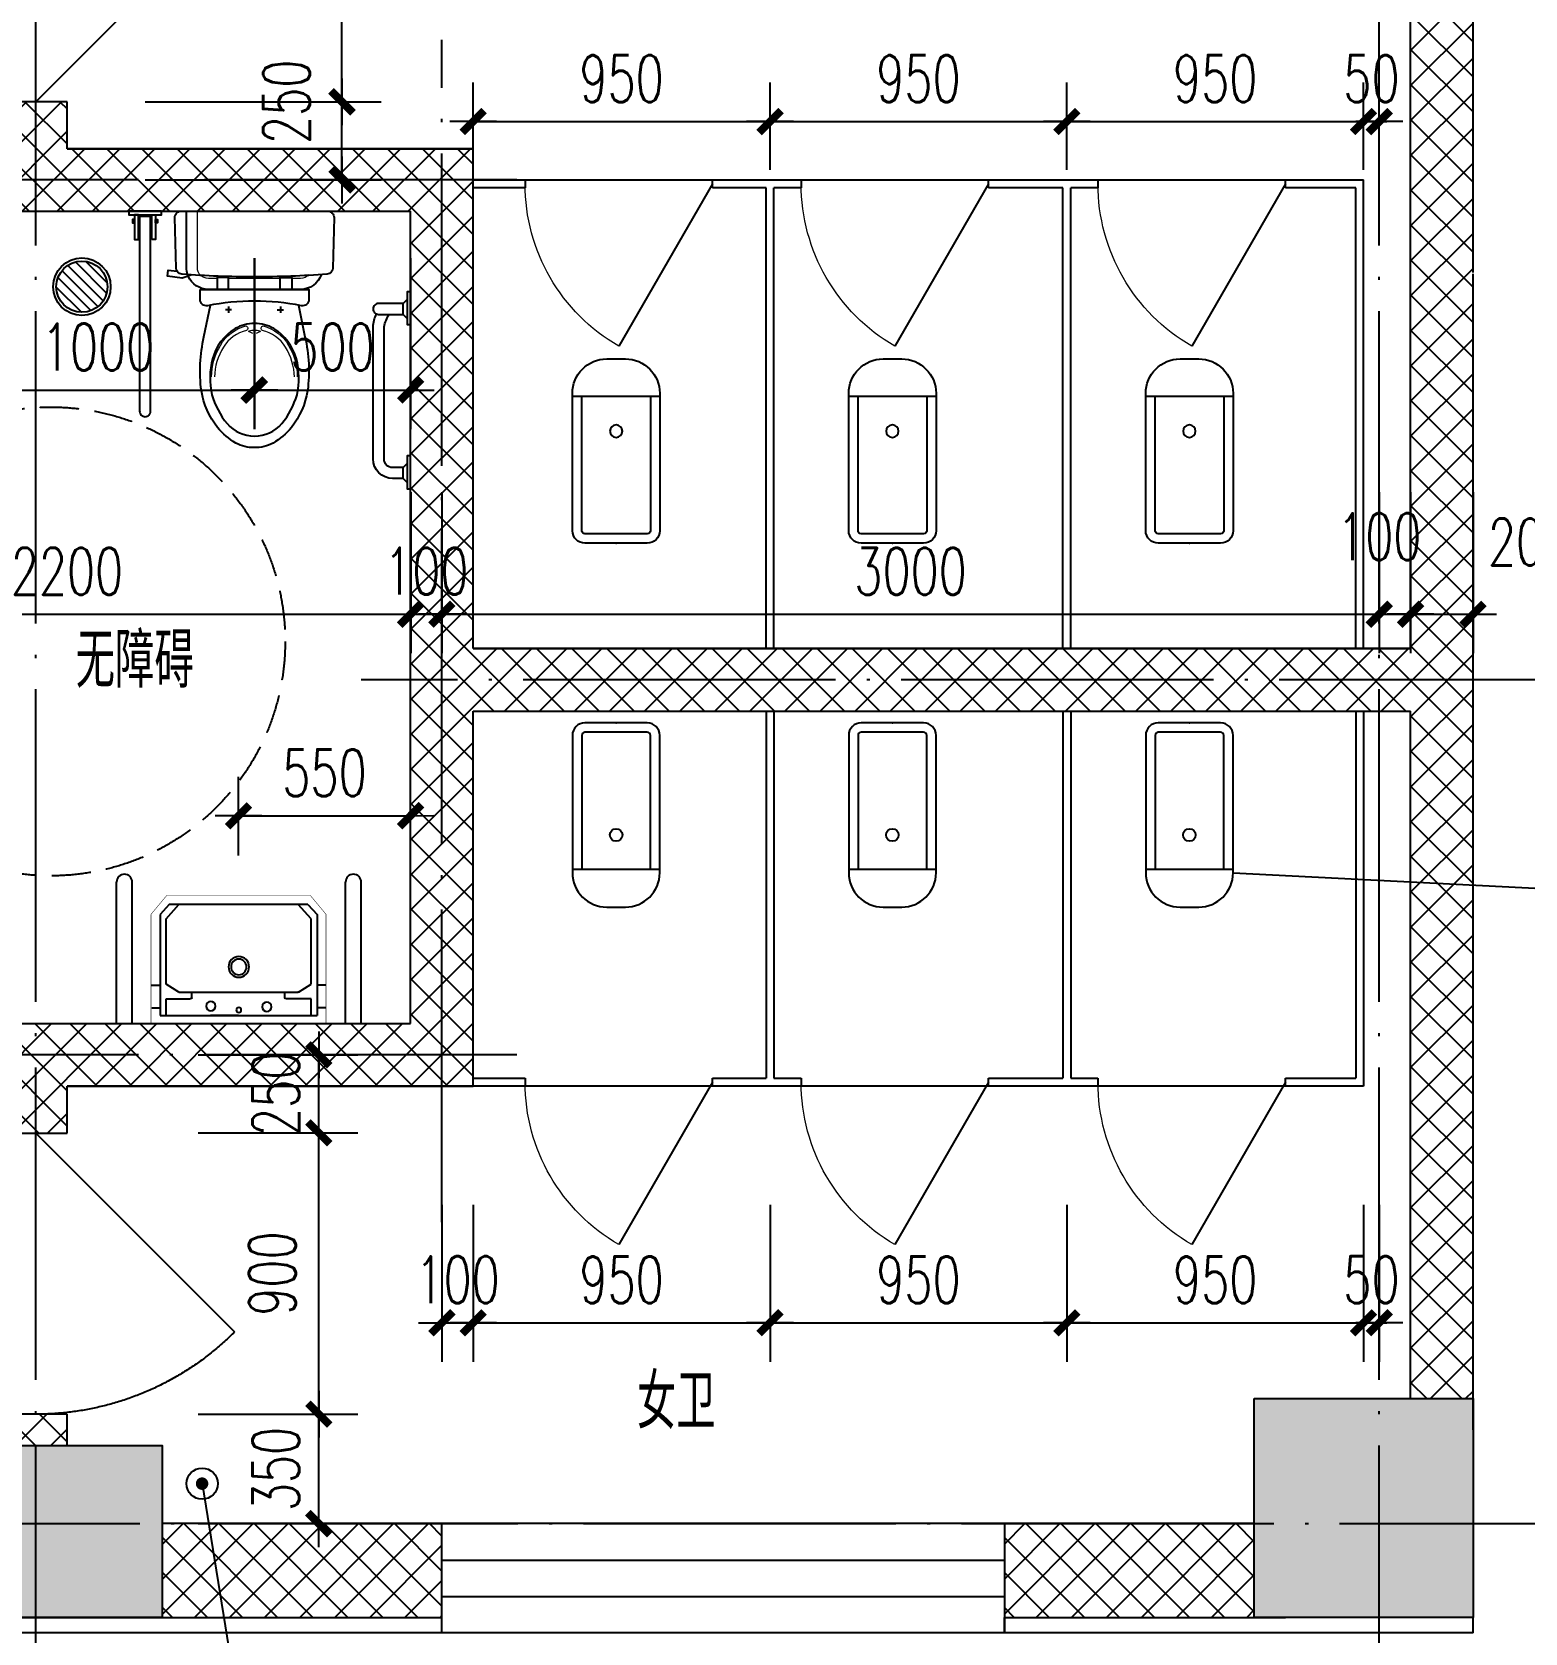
# Model space of a CAD drawing. Extents: x 63793 to 231107, y 20849 to 337643.
# Drawn here: x 196999 to 206556, y 97976 to 108223 of the extents above; entities that cross this region are included whole.
import ezdxf

# ---------------------------------------------------------------- set-up
doc = ezdxf.new("R2010")
doc.units = 0
doc.header["$LTSCALE"] = 1000
doc.header["$MEASUREMENT"] = 0
for name, pattern in [('CONTINOUS', [0]), ('DASH', [0.35, 0.25, -0.1]), ('DASHED', [19.05, 12.7, -6.35]), ('DOTE', [2.42, 2, -0.2, 0.02, -0.2])]:
    doc.linetypes.add(name, pattern=pattern)
for name, color, linetype in [('2', 2, 'Continuous'), ('AXIS', 3, 'Continuous'), ('DIM_LEAD', 3, 'Continuous'), ('DOTE', 1, 'DOTE'), ('LATRINE', 6, 'Continuous'), ('LVTRY', 6, 'Continuous'), ('STAIR', 2, 'Continuous'), ('SURFACE', 6, 'Continuous'), ('WALL', 2, 'Continuous'), ('WINDOW', 4, 'Continuous'), ('厨卫', 30, 'Continuous'), ('填充', 8, 'Continuous'), ('新块$0$2D_ROOF', 144, 'Continuous')]:
    doc.layers.add(name, color=color, linetype=linetype)
doc.styles.add('DIM_FONT', font='SIMPLEX', dxfattribs={"width": 0.7, "bigfont": 'GBCBIG'})
doc.styles.get("Standard").update_dxf_attribs({"font": 'gbenor.shx', "bigfont": 'gbcbig.shx'})
doc.dimstyles.new('AXIS', dxfattribs={"dimtxt": 300, "dimasz": 1, "dimexe": 250, "dimexo": 300, "dimgap": 150, "dimtad": 1, "dimdec": 0, "dimzin": 0, "dimdsep": 46, "dimtxsty": 'DIM_FONT', "dimblk": '_DIMX', "dimblk1": '_DIMX', "dimblk2": '_DIMX', "dimcen": 0.09, "dimse1": 1, "dimse2": 1, "dimclrt": 7, "dimadec": 0, "dimazin": 0, "dimtfac": 1, "dimtdec": 0, "dimtix": 1, "dimtmove": 2, "dimatfit": 3, "dimldrblk": '_DIMX', "dimfxl": 0, "dimtolj": 1, "dimtzin": 0, "dimarcsym": 0})

# ---------------------------------------------------------------- blocks, each defined once
blk = doc.blocks.new('M_E0')
for p, q in [((-277.4, -50.8), (-250.9, -50.8)), ((-250.9, -26), (251.3, -26)), ((-250.9, -349.5), (-250.9, -26)), ((-231.8, -26), (-231.8, -79)), ((0.2, -26), (-89.8, -26)), ((-89.8, -26), (90.2, -26)), ((232.2, -26), (232.2, -79)), ((251.3, -349.5), (251.3, -26)), ((279.3, -50.8), (252.7, -50.8)), ((-231.8, -79), (-154.3, -79)), ((-190.6, -100.3), (-231.8, -126.8)), ((-190.6, -100.3), (189.4, -100.3)), ((-149.3, -84), (-149.3, -100.3)), ((148.2, -84), (148.2, -100.3)), ((232.2, -79), (153.2, -79)), ((192.2, -101.1), (232.1, -126.8)), ((-278.9, -123.2), (-250.9, -123.2)), ((-231.8, -126.8), (-231.8, -335.3)), ((232.1, -126.8), (232.1, -335.3)), ((280.7, -123.2), (252.7, -123.2)), ((-221.5, -381.3), (-250.9, -349.5)), ((-231.8, -335.3), (-190.6, -381.3)), ((232.1, -335.3), (190.9, -381.3)), ((221.8, -381.3), (251.3, -349.5)), ((221.8, -381.3), (-221.5, -381.3))]:
    blk.add_line(p, q)
at = {"const_width": 1.5}
for points in [[(-280, 0), (-280, -350)], [(-280, 0), (280, 0)], [(280, 0), (280, -350)], [(-280, -350), (-230, -410)], [(280, -350), (230, -410)], [(-230, -410), (230, -410)]]:
    blk.add_lwpolyline(points, dxfattribs=at)
for centre, radius in [((-88.9, -56.1), 15), ((0.9, -43.7), 8), ((90.8, -54.3), 15), ((0.9, -181.6), 33.1), ((0.9, -181.6), 24.9)]:
    blk.add_circle(centre, radius)
for centre, start, end in [((-154.3, -84), 0, 90), ((153.2, -84), 90, 180), ((189.4, -105.3), 57.2444, 90)]:
    blk.add_arc(centre, 5, start, end)
at = {"width": 0.8, "flags": 9}
for tag in ['XSIZE', 'YSIZE']:
    blk.add_attdef(tag, (0, 0), '', height=0.5, dxfattribs=at)
blk = doc.blocks.new('A$C1C8A70F5')
at = {"layer": 'LVTRY'}
for p, q in [((0, 478), (0, 25)), ((50, 478), (50, 25)), ((732.8, 478), (732.8, 25)), ((782.8, 478), (782.8, 25))]:
    blk.add_line(p, q, dxfattribs=at)
for centre in [(25, 25), (757.8, 25)]:
    blk.add_arc(centre, 25, 180, 0, dxfattribs=at)
at = {"layer": 'LVTRY', "xscale": -1}
blk.add_blockref('M_E0', (392.5, 478), dxfattribs=at)
blk = doc.blocks.new('$lvtry$00000201')
at = {"layer": 'LATRINE'}
for p, q in [((-139.8, -40, 0), (-139.8, -479.7, 0)), ((-109.8, -40, 0), (-109.8, -469.7, 0)), ((99.8, 0, 0), (-99.8, 0, 0)), ((99.8, -30, 0), (-99.8, -30, 0)), ((109.8, -469.7, 0), (109.8, -40, 0)), ((139.8, -479.7, 0), (139.8, -40, 0)), ((139.8, -469.7, 0), (-139.8, -469.7, 0)), ((-29.8, -589.7, 0), (29.8, -589.7, 0))]:
    blk.add_line(p, q, dxfattribs=at)
blk.add_circle((0, -358.6, 0), 20, dxfattribs=at)
for centre, radius, start, end in [((-99.8, -40, 0), 40, 90, 180), ((-99.8, -40, 0), 10, 90, 180), ((99.8, -40, 0), 40, 0, 90), ((99.8, -40, 0), 10, 0, 90), ((-29.8, -479.7, 0), 110, 180, 270), ((29.8, -479.7, 0), 110, 270, 0)]:
    blk.add_arc(centre, radius, start, end, dxfattribs=at)
blk.add_point((0, 0), dxfattribs=at)
blk = doc.blocks.new('$TCHSYS$APDOOR2D')
blk.add_line((0.5, 0), (0, 0.866))
at = {"lineweight": 13}
blk.add_arc((0.5, 0), 1, 120, 180, dxfattribs=at)
blk = doc.blocks.new('_DIMX')
blk.add_line((-150, 0), (150, 0))
at = {"const_width": 50}
blk.add_lwpolyline([(-70, -70), (70, 70)], dxfattribs=at)
blk = doc.blocks.new('*D1435')
at = {"layer": 'AXIS', "color": 0, "lineweight": -2, "transparency": 16777216}
for p, q in [((198063, 99377), (199085, 99377)), ((198835, 99378), (198835, 99379)), ((198835, 98676), (198835, 99377)), ((198063, 98676), (199085, 98676)), ((198835, 98675), (198835, 98674))]:
    blk.add_line(p, q, dxfattribs=at)
at = {"layer": 'Defpoints', "color": 0, "transparency": 16777216}
for p in [(197763, 99377), (198835, 99377), (197763, 98676)]:
    blk.add_point(p, dxfattribs=at)
at = {"layer": 'AXIS', "color": 0, "lineweight": -2, "transparency": 16777216}
for p, rotation in [((198835, 99377), 270), ((198835, 98676), 90)]:
    blk.add_blockref('_DIMX', p, dxfattribs=dict(at, rotation=rotation))
at = {"layer": 'AXIS', "color": 7, "transparency": 16777216, "insert": (198560, 99026), "char_height": 300, "attachment_point": 5, "rotation": 90, "style": 'DIM_FONT'}
blk.add_mtext('\\A1;350', dxfattribs=at)
blk = doc.blocks.new('*D1437')
at = {"layer": 'AXIS', "color": 0, "lineweight": -2, "transparency": 16777216}
for p, q in [((198063, 101677), (199085, 101677)), ((198835, 101678), (198835, 101679)), ((198835, 101177), (198835, 101677)), ((198063, 101177), (199085, 101177)), ((198835, 101176), (198835, 101175))]:
    blk.add_line(p, q, dxfattribs=at)
at = {"layer": 'Defpoints', "color": 0, "transparency": 16777216}
for p in [(197763, 101677), (198835, 101677), (197763, 101177)]:
    blk.add_point(p, dxfattribs=at)
at = {"layer": 'AXIS', "color": 0, "lineweight": -2, "transparency": 16777216}
for p, rotation in [((198835, 101677), 270), ((198835, 101177), 90)]:
    blk.add_blockref('_DIMX', p, dxfattribs=dict(at, rotation=rotation))
at = {"layer": 'AXIS', "color": 7, "transparency": 16777216, "insert": (198560, 101427), "char_height": 300, "attachment_point": 5, "rotation": 90, "style": 'DIM_FONT'}
blk.add_mtext('\\A1;250', dxfattribs=at)
blk = doc.blocks.new('*D1442')
at = {"layer": 'AXIS', "color": 0, "lineweight": -2, "transparency": 16777216}
for p, q in [((205623, 105278), (205623, 104247)), ((205823, 105278), (205823, 104247)), ((205622, 104497), (205621, 104497)), ((205623, 104497), (205823, 104497)), ((205824, 104497), (205825, 104497))]:
    blk.add_line(p, q, dxfattribs=at)
at = {"layer": 'Defpoints', "color": 0, "transparency": 16777216}
for p in [(205623, 105578), (205823, 105578), (205823, 104497)]:
    blk.add_point(p, dxfattribs=at)
at = {"layer": 'AXIS', "color": 0, "lineweight": -2, "transparency": 16777216}
blk.add_blockref('_DIMX', (205623, 104497), dxfattribs=at)
at = {"layer": 'AXIS', "color": 0, "lineweight": -2, "transparency": 16777216, "rotation": 180}
blk.add_blockref('_DIMX', (205823, 104497), dxfattribs=at)
at = {"layer": 'AXIS', "color": 7, "transparency": 16777216, "insert": (205623, 104993), "char_height": 300, "attachment_point": 5, "style": 'DIM_FONT'}
blk.add_mtext('\\A1;100', dxfattribs=at)
blk = doc.blocks.new('*D1539')
at = {"layer": 'AXIS', "color": 0, "lineweight": -2, "transparency": 16777216}
for p, q in [((199423, 105278), (199423, 104247)), ((199623, 105278), (199623, 104247)), ((199422, 104497), (199421, 104497)), ((199423, 104497), (199623, 104497)), ((199624, 104497), (199625, 104497))]:
    blk.add_line(p, q, dxfattribs=at)
at = {"layer": 'Defpoints', "color": 0, "transparency": 16777216}
for p in [(199423, 105578), (199623, 105578), (199623, 104497)]:
    blk.add_point(p, dxfattribs=at)
at = {"layer": 'AXIS', "color": 0, "lineweight": -2, "transparency": 16777216}
blk.add_blockref('_DIMX', (199423, 104497), dxfattribs=at)
at = {"layer": 'AXIS', "color": 0, "lineweight": -2, "transparency": 16777216, "rotation": 180}
blk.add_blockref('_DIMX', (199623, 104497), dxfattribs=at)
at = {"layer": 'AXIS', "color": 7, "transparency": 16777216, "insert": (199523, 104772), "char_height": 300, "attachment_point": 5, "style": 'DIM_FONT'}
blk.add_mtext('\\A1;100', dxfattribs=at)
blk = doc.blocks.new('*D1540')
at = {"layer": 'AXIS', "color": 0, "lineweight": -2, "transparency": 16777216}
for p, q in [((205522, 107340), (205522, 107900)), ((205623, 107340), (205623, 107900)), ((205521, 107650), (205520, 107650)), ((205522, 107650), (205623, 107650)), ((205624, 107650), (205625, 107650))]:
    blk.add_line(p, q, dxfattribs=at)
at = {"layer": 'Defpoints', "color": 0, "transparency": 16777216}
for p in [(205623, 107650), (205522, 107040), (205623, 107040)]:
    blk.add_point(p, dxfattribs=at)
at = {"layer": 'AXIS', "color": 0, "lineweight": -2, "transparency": 16777216}
blk.add_blockref('_DIMX', (205522, 107650), dxfattribs=at)
at = {"layer": 'AXIS', "color": 0, "lineweight": -2, "transparency": 16777216, "rotation": 180}
blk.add_blockref('_DIMX', (205623, 107650), dxfattribs=at)
at = {"layer": 'AXIS', "color": 7, "transparency": 16777216, "insert": (205573, 107925), "char_height": 300, "attachment_point": 5, "style": 'DIM_FONT'}
blk.add_mtext('\\A1;50', dxfattribs=at)
blk = doc.blocks.new('*D1549')
at = {"layer": 'AXIS', "color": 0, "lineweight": -2, "transparency": 16777216}
for p, q in [((205522, 100716), (205522, 99712)), ((205623, 100716), (205623, 99712)), ((205521, 99962), (205520, 99962)), ((205522, 99962), (205623, 99962)), ((205624, 99962), (205625, 99962))]:
    blk.add_line(p, q, dxfattribs=at)
at = {"layer": 'Defpoints', "color": 0, "transparency": 16777216}
for p in [(205522, 101016), (205623, 101016), (205623, 99962)]:
    blk.add_point(p, dxfattribs=at)
at = {"layer": 'AXIS', "color": 0, "lineweight": -2, "transparency": 16777216}
blk.add_blockref('_DIMX', (205522, 99962), dxfattribs=at)
at = {"layer": 'AXIS', "color": 0, "lineweight": -2, "transparency": 16777216, "rotation": 180}
blk.add_blockref('_DIMX', (205623, 99962), dxfattribs=at)
at = {"layer": 'AXIS', "color": 7, "transparency": 16777216, "insert": (205573, 100237), "char_height": 300, "attachment_point": 5, "style": 'DIM_FONT'}
blk.add_mtext('\\A1;50', dxfattribs=at)
blk = doc.blocks.new('*D1552')
at = {"layer": 'AXIS', "color": 0, "lineweight": -2, "transparency": 16777216}
for p, q in [((199623, 100716), (199623, 99712)), ((199823, 100716), (199823, 99712)), ((199622, 99962), (199621, 99962)), ((199623, 99962), (199823, 99962)), ((199824, 99962), (199825, 99962))]:
    blk.add_line(p, q, dxfattribs=at)
at = {"layer": 'Defpoints', "color": 0, "transparency": 16777216}
for p in [(199623, 101016), (199823, 101016), (199823, 99962)]:
    blk.add_point(p, dxfattribs=at)
at = {"layer": 'AXIS', "color": 0, "lineweight": -2, "transparency": 16777216}
blk.add_blockref('_DIMX', (199623, 99962), dxfattribs=at)
at = {"layer": 'AXIS', "color": 0, "lineweight": -2, "transparency": 16777216, "rotation": 180}
blk.add_blockref('_DIMX', (199823, 99962), dxfattribs=at)
at = {"layer": 'AXIS', "color": 7, "transparency": 16777216, "insert": (199723, 100237), "char_height": 300, "attachment_point": 5, "style": 'DIM_FONT'}
blk.add_mtext('\\A1;100', dxfattribs=at)
blk = doc.blocks.new('drgrt')
at = {"layer": '厨卫'}
h = blk.add_hatch(dxfattribs=at)
h.set_pattern_fill('ANSI31', color=256, scale=200, angle=-90, style=0)
h.set_pattern_definition([(135, (468150.352, -456956.53), (-17.6776695, -17.6776695), [])])
h.paths.add_polyline_path([(623486.6, -13557.6, 1), (623486.6, -13721.4, 1)])
h = blk.add_hatch(dxfattribs=at)
h.set_pattern_fill('ANSI31', color=256, scale=200, angle=-90, style=0)
h.set_pattern_definition([(135, (468150.352, -456956.53), (-17.6776695, -17.6776695), [])])
h.paths.add_polyline_path([(623486.6, -13557.6, 1), (623486.6, -13721.4, 1)])
for radius in [91.9, 91.9, 81.9, 81.9]:
    blk.add_circle((623486.6, -13639.5), radius, dxfattribs=at)

msp = doc.modelspace()

# ---------------------------------------------------------------- hatches: boundary and pattern name
at = {"layer": '填充'}
h = msp.add_hatch(dxfattribs=at)
h.set_pattern_fill('ANSI37', color=256, scale=100, style=0)
h.set_pattern_definition([(45, (-50559.97, 196788.39), (-112.2532, 112.2532), []), (135, (-50559.97, 196788.39), (-112.2532, -112.2532), [])])
h.paths.add_polyline_path([(189823.2, 101976.3), (190823.2, 101976.3), (191023.2, 101976.3), (191023.2, 102376.3), (189823.2, 102376.3), (189423.2, 102376.3), (189423.2, 102176.3), (189423.2, 100076.3), (189823.2, 100076.3)])
h.paths.add_polyline_path([(192423.2, 98676.3), (191275.3, 98676.3), (190835.5, 98076.3), (192423.2, 98076.3)])
h.paths.add_polyline_path([(191275.3, 98676.3), (190623.2, 98676.3), (190623.2, 98076.3), (190835.5, 98076.3)])
h.paths.add_polyline_path([(197223.2, 99376.3), (196823.2, 99376.3), (196823.2, 99176.3), (197223.2, 99176.3)])
h.paths.add_polyline_path([(196823.2, 98676.3), (196023.2, 98676.3), (196023.2, 98076.3), (196823.2, 98076.3)])
h.paths.add_polyline_path([(199623.2, 98676.3), (198129.3, 98676.3), (198226.5, 98076.3), (199623.2, 98076.3)])
h.paths.add_polyline_path([(198129.3, 98676.3), (197832.9, 98676.3), (197832.9, 98076.3), (198226.5, 98076.3)])
h.paths.add_polyline_path([(204823.2, 98676.3), (203223.2, 98676.3), (203223.2, 98076.3), (204823.2, 98076.3)])
h.paths.add_polyline_path([(200696.2, 110276.3), (200696.2, 110676.3), (199042.7, 110676.3), (199042.7, 114676.3), (199442.7, 114676.3), (199442.7, 115076.3), (199042.7, 115076.3), (199042.7, 115476.3), (198642.7, 115476.3), (198642.7, 114876.3), (198642.7, 110676.3), (197832.9, 110676.3), (197832.9, 110276.3), (198842.7, 110276.3)])
h.paths.add_polyline_path([(198483.3, 109681.3), (198483.3, 110371.3), (198933.3, 110371.3), (198933.3, 109681.3)], flags=25)
h.paths.add_polyline_path([(198617.7, 114669.3), (199267.7, 114669.3), (199267.7, 114219.3), (198617.7, 114219.3)], flags=25)
h.paths.add_polyline_path([(198417.7, 114376.8), (199067.7, 114376.8), (199067.7, 113926.8), (198417.7, 113926.8)], flags=25)
h.paths.add_polyline_path([(201242.7, 115076.3), (202442.7, 115076.3), (202442.7, 110676.3), (205823.2, 110676.3), (205823.2, 112276.3), (206223.2, 112276.3), (206223.2, 99476.3), (205823.2, 99476.3), (205823.2, 103876.3), (199822.7, 103876.3), (199822.7, 101476.3), (197223.2, 101476.3), (197223.2, 101176.3), (196823.2, 101176.3), (196823.2, 101476.3), (194623.2, 101476.3), (194623.2, 103275.6), (195023.2, 103275.6), (195023.2, 101876.3), (199422.7, 101876.3), (199422.7, 107076.3), (195023.2, 107076.3), (195023.2, 105075.6), (194623.2, 105075.6), (194623.2, 107476.3), (196823.2, 107476.3), (196823.2, 107776.3), (197223.2, 107776.3), (197223.2, 107476.3), (199823.2, 107476.3), (199822.7, 104276.3), (205823.2, 104276.3), (205823.2, 110276.3), (200696.2, 110276.3), (200696.2, 110676.3), (202042.7, 110676.3), (202042.7, 114676.3), (201242.7, 114676.3)])
h.paths.add_polyline_path([(189598.2, 100945), (190248.2, 100945), (190248.2, 100495), (189598.2, 100495)], flags=24)
h = msp.add_hatch(dxfattribs=at)
h.set_pattern_fill('钢筋混凝土', color=256, scale=100, style=0)
h.set_pattern_definition([(45, (-50559.97, 196788.4), (-176.7767, 176.7767), []), (50, (-50560, 196788.4), (717.2602, -62.7521), [75, -825]), (355, (-50560, 196788.4), (-138.7513, 752.1921), [60, -660]), (100.4514, (-50500.2, 196783.16), (578.5094, 689.4395), [63.7402, -701.1421]), (46.1842, (-50560, 196988.4), (1067.241, -165.519), [112.5, -1237.5]), (96.6356, (-50471, 196974.6), (934.6627, 974.118), [95.6103, -1051.713]), (351.1842, (-50560, 196988.4), (934.662, 974.1186), [90, -990]), (21, (-50460, 196938.4), (596.907, -402.6189), [75, -825]), (326, (-50460, 196938.4), (243.3153, 725.15), [60, -660]), (71.4514, (-50410.2, 196904.84), (840.2226, 322.5305), [63.7402, -701.1421]), (37.5, (-50559.97, 196788.4), (12.15986, 332.89385), [0, -652, 0, -670, 0, -662.5]), (7.5, (-50559.97, 196788.4), (263.06954, 394.4117), [0, -382, 0, -637, 0, -252.5]), (327.5, (-50782.97, 196788.4), (533.82244, -22.55487), [0, -250, 0, -780, 0, -1035]), (317.5, (-50882.97, 196788.4), (583.1862, 100.105), [0, -325, 0, -518, 0, -735])])
h.paths.add_polyline_path([(204823.2, 112276.3), (206223.2, 112276.3), (206223.2, 113676.3), (204823.2, 113676.3)])
h.paths.add_polyline_path([(196823.2, 109576.3), (197223.2, 109576.3), (197832.9, 109576.3), (197832.9, 110676.3), (196823.2, 110676.3)])
h.paths.add_polyline_path([(191623.2, 113676.3), (189423.2, 113676.3), (189423.2, 112076.3), (191623.2, 112076.3)])
h.paths.add_polyline_path([(206223.2, 98076.3), (206223.2, 99476.3), (204823.2, 99476.3), (204823.2, 98076.3)])
h.paths.add_polyline_path([(197832.9, 99176.3), (196823.2, 99176.3), (196823.2, 98076.3), (197832.9, 98076.3)])
h.paths.add_polyline_path([(188423.2, 100076.3), (190623.2, 100076.3), (190623.2, 98076.3), (188423.2, 98076.3)])

# ---------------------------------------------------------------- linework, layer by layer
for p, q in [((199623.2, 97976.3), (199623.2, 98676.3)), ((203223.2, 98676.3), (203223.2, 97976.3))]:
    msp.add_line(p, q)
at = {"layer": '2', "color": 0, "linetype": 'DASH'}
msp.add_circle((197119.6, 104322.5), 1500, dxfattribs=at)
at = {"layer": 'AXIS'}
msp.add_line((197223.2, 107476.3), (199423.2, 107476.3), dxfattribs=at)
at = {"layer": 'DIM_LEAD'}
for p, q in [((204687.3, 102842), (209796.7, 102580.9)), ((198087.9, 98932), (198335.6, 97402.5))]:
    msp.add_line(p, q, dxfattribs=at)
at = {"layer": 'DIM_LEAD', "const_width": 40}
msp.add_lwpolyline([(198084.7, 98951.8, 1), (198091.1, 98912.3, 1)], format="xyb", close=True, dxfattribs=at)
at = {"layer": 'DIM_LEAD'}
msp.add_circle((204687.3, 102842), 0, dxfattribs=at)
at = {"layer": 'DOTE'}
for p, q in [((205623.2, 97176.3), (205623.2, 118476.3)), ((205623.2, 97176.3), (205623.2, 118476.3)), ((197023.2, 97176.3), (197023.2, 111298)), ((199622.7, 100606.5), (199622.7, 108173.8)), ((200101.6, 107276.3), (194469.5, 107276.3)), ((206982.4, 104076.3), (199105.9, 104076.3)), ((200101.6, 101676.3), (194469.5, 101676.3)), ((188429, 98676.3), (206712.4, 98676.3))]:
    msp.add_line(p, q, dxfattribs=at)
at = {"layer": 'LATRINE', "linetype": 'CONTINOUS'}
for p, q in [((199823.2, 107226.3), (199823.2, 107276.3)), ((199823.2, 107276.3), (205522.2, 107276.3)), ((200155.3, 107226.3), (199823.2, 107226.3)), ((200155.3, 107276.3), (200155.3, 107226.3)), ((201355.3, 107226.3), (201355.3, 107276.3)), ((201698.2, 107226.3), (201355.3, 107226.3)), ((201698.2, 104276.3), (201698.2, 107226.3)), ((201748.2, 104276.3), (201748.2, 107226.3)), ((201922.5, 107226.3), (201748.2, 107226.3)), ((201922.5, 107276.3), (201922.5, 107226.3)), ((203122.5, 107226.3), (203122.5, 107276.3)), ((203598.2, 107226.3), (203122.5, 107226.3)), ((203598.2, 104276.3), (203598.2, 107226.3)), ((203648.2, 104276.3), (203648.2, 107226.3)), ((203822.5, 107226.3), (203648.2, 107226.3)), ((203822.5, 107276.3), (203822.5, 107226.3)), ((205022.5, 107226.3), (205022.5, 107276.3)), ((205472.2, 107226.3), (205022.5, 107226.3)), ((205472.2, 104276.3), (205472.2, 107226.3)), ((205522.2, 104276.3), (205522.2, 107276.3)), ((201748.2, 104276.3), (201698.2, 104276.3)), ((201698.2, 104276.3), (201748.2, 104276.3)), ((203648.2, 104276.3), (203598.2, 104276.3)), ((203598.2, 104276.3), (203648.2, 104276.3)), ((205522.2, 104276.3), (205472.2, 104276.3)), ((205472.2, 104276.3), (205522.2, 104276.3)), ((201698.2, 103876.3), (201698.2, 101526.3)), ((201748.2, 103876.3), (201748.2, 101526.3)), ((203598.2, 103876.3), (203598.2, 101526.3)), ((203648.2, 103876.3), (203648.2, 101526.3)), ((205472.2, 103876.3), (205472.2, 101526.3)), ((205522.2, 103876.3), (205522.2, 101476.3)), ((205522.2, 101476.3), (199823.2, 101476.3)), ((199828.7, 101526.3), (200155.3, 101526.3)), ((200155.3, 101526.3), (200155.3, 101476.3)), ((201355.3, 101476.3), (201355.3, 101526.3)), ((201355.3, 101526.3), (201698.2, 101526.3)), ((201748.2, 101526.3), (201922.5, 101526.3)), ((201922.5, 101526.3), (201922.5, 101476.3)), ((203122.5, 101476.3), (203122.5, 101526.3)), ((203122.5, 101526.3), (203598.2, 101526.3)), ((203648.2, 101526.3), (203822.5, 101526.3)), ((203822.5, 101526.3), (203822.5, 101476.3)), ((205022.5, 101476.3), (205022.5, 101526.3)), ((205022.5, 101526.3), (205472.2, 101526.3))]:
    msp.add_line(p, q, dxfattribs=at)
at = {"layer": 'LVTRY'}
for p, q in [((197758.2, 107042.9), (197688.2, 107042.9)), ((197688.2, 107042.9), (197688.2, 105795.8)), ((197758.2, 105795.8), (197758.2, 107042.9)), ((197758.2, 105795.8), (197758.2, 107042.9)), ((198257, 106465.7), (198257, 106425.6)), ((198589.3, 106465.7), (198589.3, 106425.6)), ((199373.9, 106485.8), (199400.3, 106512.1)), ((198277, 106445.7), (198237, 106445.7)), ((198569.3, 106445.7), (198609.4, 106445.7)), ((199400.3, 106389.3), (199373.9, 106415.7)), ((197723.2, 105760.8), (197723.2, 105760.8)), ((197723.2, 105760.8), (197723.2, 105760.8))]:
    msp.add_line(p, q, dxfattribs=at)
at = {"layer": 'LVTRY', "lineweight": 13}
msp.add_line((198588.5, 106645.9), (198257.9, 106645.8), dxfattribs=at)
at = {"layer": 'LVTRY'}
for points in [[(197618.1, 107076.3), (197618.1, 107053.9), (197828.3, 107053.9), (197828.3, 107076.3)], [(197656.2, 107001.1), (197656.2, 107023.1), (197643, 107023.1), (197643, 107001.1)], [(197680.4, 106895.6), (197680.4, 107053.9), (197656.2, 107053.9), (197656.2, 106895.6)], [(197766, 106895.6), (197766, 107053.9), (197790.2, 107053.9), (197790.2, 106895.6)], [(197766, 106895.6), (197766, 107053.9), (197790.2, 107053.9), (197790.2, 106895.6)], [(197790.2, 107001.1), (197790.2, 107023.1), (197803.4, 107023.1), (197803.4, 107001.1)], [(197790.2, 107001.1), (197790.2, 107023.1), (197803.4, 107023.1), (197803.4, 107001.1)], [(198257.9, 106575.8), (198257.9, 106652.2), (198183.8, 106652.2), (198183.8, 106575.8)], [(198588.5, 106575.8), (198588.5, 106652.2), (198662.5, 106652.2), (198662.5, 106575.8)], [(199422.7, 106560.4), (199400.3, 106560.4), (199400.3, 106350.2), (199422.7, 106350.2)], [(199422.7, 105510.1), (199400.3, 105510.1), (199400.3, 105299.9), (199422.7, 105299.9)]]:
    msp.add_lwpolyline(points, close=True, dxfattribs=at)
for points in [[(197953.7, 107076.3), (198892.7, 107076.3, -0.421203), (198932.7, 107035.3), (198925, 106712.7, -0.384529), (198888.1, 106673.7, -0.020097), (198423.2, 106655.9, -0.020097), (197958.2, 106673.7, -0.384529), (197921.4, 106712.7), (197913.7, 107035.3, -0.421203)], [(198075.1, 106575.8), (198771.3, 106575.8), (198771.3, 106510.5, -0.472458), (198723.5, 106471.2, 0.097656), (198122.9, 106471.2, -0.472458), (198075.1, 106510.5)], [(199182.4, 106450.7), (199182.4, 106450.7, 0.414214), (199217.4, 106415.7), (199373.9, 106415.7), (199373.9, 106485.8), (199217.4, 106485.8, 0.414214)], [(198423.2, 105636.9, 0.221073), (198598.1, 105716.6, 0.102493), (198695.4, 105901.1, 0.121565), (198691.4, 106131.4, 0.187395), (198547.3, 106325.5, 0.126952), (198423.2, 106357.6, 0.126952), (198299.1, 106325.5, 0.187395), (198154.9, 106131.4, 0.121565), (198150.9, 105901.1, 0.102493), (198248.3, 105716.6, 0.221073)]]:
    msp.add_lwpolyline(points, format="xyb", close=True, dxfattribs=at)
for points in [[(197995.2, 106670.9, -0.081906), (197987.8, 106715.9), (197987.8, 107076.3)], [(197999.1, 106660.7, -0.019656), (197995.2, 106670.9)], [(198851.2, 106670.9, -0.32142), (198718.5, 106575.8), (198127.9, 106575.8, -0.300027), (197999.1, 106660.7)], [(198705, 106474.7), (198746.6, 106272.2, -0.088113), (198763.3, 105927.1, -0.124068), (198659.9, 105692.4, -0.086475), (198542.1, 105591.8, -0.130408), (198423.2, 105562.8, -0.130408), (198304.2, 105591.8, -0.086475), (198186.4, 105692.4, -0.124068), (198083.1, 105927.1, -0.088113), (198099.8, 106272.2), (198141.4, 106474.7)], [(199373.9, 105365.5), (199307.5, 105365.5, -0.414213), (199182.4, 105490.6), (199182.4, 106336.8, -0.1196611), (199205.2, 106417.9)], [(199373.9, 105435.5), (199307.5, 105435.5, -0.414211), (199252.5, 105490.6), (199252.5, 106336.8, -0.0850376), (199285.6, 106415.7)]]:
    msp.add_lwpolyline(points, format="xyb", dxfattribs=at)
at = {"layer": 'LVTRY', "lineweight": 13}
for points in [[(198079.3, 106665.5, -0.203745), (198057.8, 106715.9), (198057.8, 107076.3)], [(198771.3, 106669.9, -0.216674), (198718.5, 106645.9), (198662.5, 106645.9)], [(198183.8, 106645.9), (198127.9, 106645.9, -0.194092), (198079.3, 106665.5)], [(198148.9, 106015.2, -0.136377), (198205, 106217.4, -0.205105), (198367.1, 106341.6, -0.668461), (198373.1, 106312.7, 0.213245), (198225, 106205.4, 0.134007), (198166.9, 106015.2)], [(198413.2, 106293.5), (198391.6, 106303.9, -0.801198), (198389.2, 106311.5, -0.05862), (198423.2, 106315.5, -0.05862), (198457.2, 106311.5, -0.801198), (198454.8, 106303.9), (198433.2, 106293.5)], [(198679.4, 106015.2, 0.134007), (198621.4, 106205.4, 0.213245), (198473.3, 106312.7, -0.668461), (198479.2, 106341.6, -0.205105), (198641.4, 106217.4, -0.136377), (198697.4, 106015.2)]]:
    msp.add_lwpolyline(points, format="xyb", dxfattribs=at)
at = {"layer": 'LVTRY'}
for points in [[(198021.8, 106669.1), (197961.3, 106646.9), (197866.2, 106660.2), (197871.8, 106699.9), (197927.7, 106692)], [(199400.3, 105339.1), (199373.9, 105365.5), (199373.9, 105435.5), (199400.3, 105461.9)]]:
    msp.add_lwpolyline(points, dxfattribs=at)
for start, end in [(180.00056, 270.00064), (269.99993, 0.00002), (269.99993, 0.00002)]:
    msp.add_arc((197723.2, 105795.8), 35, start, end, dxfattribs=at)
at = {"layer": 'SURFACE'}
for p, q in [((199623.2, 97976.3), (199623.2, 98076.3)), ((203223.2, 97976.3), (203223.2, 98076.3)), ((206223.2, 97976.3), (206223.2, 98076.3)), ((197023.2, 97976.3), (196023.2, 97976.3)), ((199623.2, 97976.3), (197023.2, 97976.3)), ((205623.2, 97976.3), (203223.2, 97976.3)), ((206223.2, 97976.3), (205623.2, 97976.3))]:
    msp.add_line(p, q, dxfattribs=at)
at = {"layer": 'WALL'}
for p, q in [((206223.2, 106683.7), (206223.2, 110476.3)), ((205823.2, 104276.3), (205823.2, 110276.3)), ((197223.2, 107776.3), (196823.2, 107776.3)), ((197223.2, 107476.3), (197223.2, 107776.3)), ((199823.2, 107476.3), (197223.2, 107476.3)), ((199423.2, 107476.3), (199423.2, 107476.3)), ((199423.2, 107476.3), (199823.2, 107476.3)), ((199823.2, 107276.3), (199823.2, 107476.3)), ((199822.7, 104276.3), (199822.7, 107276.3)), ((199822.7, 107276.3), (199823.2, 107276.3)), ((195023.2, 107076.3), (197023.2, 107076.3)), ((197023.2, 107076.3), (199422.7, 107076.3)), ((199422.7, 104076.3), (199422.7, 107076.3)), ((206223.2, 104076.3), (206223.2, 106676.3)), ((199822.7, 104276.3), (205823.2, 104276.3)), ((205823.2, 104276.3), (199823.2, 104276.3)), ((199422.7, 101876.3), (199422.7, 104076.3)), ((206223.2, 99276.3), (206223.2, 104076.3)), ((199822.7, 103876.3), (205823.2, 103876.3)), ((199822.7, 101476.3), (199822.7, 103876.3)), ((205823.2, 99476.3), (205823.2, 103876.3)), ((195023.2, 101876.3), (197023.2, 101876.3)), ((197023.2, 101876.3), (199422.7, 101876.3)), ((199823.2, 101476.3), (197223.2, 101476.3)), ((197223.2, 101476.3), (199822.7, 101476.3)), ((197223.2, 101176.3), (197223.2, 101476.3)), ((196823.2, 101176.3), (197223.2, 101176.3)), ((197223.2, 99376.3), (196823.2, 99376.3)), ((197223.2, 99176.3), (197223.2, 99376.3)), ((199623.2, 98676.3), (197832.9, 98676.3)), ((199623.2, 98076.3), (199623.2, 98676.3)), ((204823.2, 98676.3), (203223.2, 98676.3)), ((203223.2, 98676.3), (203223.2, 98076.3)), ((196023.2, 98076.3), (197023.2, 98076.3)), ((197023.2, 98076.3), (199623.2, 98076.3)), ((203223.2, 98076.3), (205023.2, 98076.3))]:
    msp.add_line(p, q, dxfattribs=at)
for points in [[(204823.2, 99476.3), (206223.2, 99476.3), (206223.2, 98076.3), (204823.2, 98076.3)], [(196823.2, 99176.3), (197832.9, 99176.3), (197832.9, 98076.3), (196823.2, 98076.3)]]:
    msp.add_lwpolyline(points, close=True, dxfattribs=at)
at = {"layer": 'WINDOW', "extrusion": (0, 0, -1)}
msp.add_line((197023.2, 107776.3), (198296, 109049.1), dxfattribs=at)
at = {"layer": 'WINDOW', "linetype": 'DASHED', "extrusion": (0, 0, -1)}
msp.add_line((197023.2, 101176.3), (198296, 99903.5), dxfattribs=at)
at = {"layer": 'WINDOW'}
for p, q in [((203223.2, 98676.3), (199623.2, 98676.3)), ((199623.2, 98442.9), (203223.2, 98442.9)), ((199623.2, 98209.6), (203223.2, 98209.6)), ((203223.2, 97976.3), (199623.2, 97976.3))]:
    msp.add_line(p, q, dxfattribs=at)
at = {"layer": 'WINDOW', "linetype": 'DASHED', "extrusion": (0, 0, -1)}
msp.add_arc((-197023.2, 101176.3), 1800, 225, 270, dxfattribs=at)
at = {"layer": '新块$0$2D_ROOF', "color": 3}
msp.add_circle((198087.9, 98932), 100, dxfattribs=at)

# ---------------------------------------------------------------- block references
at = {"xscale": 2, "yscale": 2, "zscale": 2}
msp.add_blockref('drgrt', (-1049654.6, 133872), dxfattribs=at)
at = {"layer": 'LATRINE', "linetype": 'CONTINOUS', "zscale": 50}
for p, xscale, yscale, rotation in [((200755.3, 107251.3), -1200, 1200, 179.9999995757256), ((200755.3, 107251.3), -1200, 1200, 179.9999995757256), ((202522.5, 107251.3), -1200, 1200, 179.9999995279454), ((202522.5, 107251.3), -1200, 1200, 179.9999995279454), ((204422.5, 107251.3), -1200, 1200, 179.9999995242436), ((200755.3, 101501.3), 1200, -1200, 359.9999995757367), ((202522.5, 101501.3), 1200, -1200, 359.9999995279287), ((204422.5, 101501.3), 1200, -1200, 359.9999995242435)]:
    msp.add_blockref('$TCHSYS$APDOOR2D', p, dxfattribs=dict(at, xscale=xscale, yscale=yscale, rotation=rotation))
at = {"layer": 'LVTRY', "linetype": 'CONTINOUS', "xscale": -2, "zscale": 2, "rotation": 180}
for p, yscale in [((200737.9, 104951.3, -64), 2), ((200737.9, 104951.3, -64), 2), ((202506.3, 104951.3, -64), 2), ((202506.3, 104951.3, -64), 2), ((204407.7, 104951.3, -64), 2), ((200737.9, 103801.3, -64), -2), ((200737.9, 103801.3, -64), -2), ((202506.3, 103801.3, -64), -2), ((202506.3, 103801.3, -64), -2), ((204407.7, 103801.3, -64), -2)]:
    msp.add_blockref('$lvtry$00000201', p, dxfattribs=dict(at, yscale=yscale))
at = {"layer": 'STAIR', "xscale": 2, "yscale": 2, "zscale": 2, "rotation": 180}
msp.add_blockref('A$C1C8A70F5', (199106.2, 102832.2), dxfattribs=at)
msp.add_blockref('A$C1C8A70F5', (199106.2, 102832.2), dxfattribs=at)

# ---------------------------------------------------------------- texts
at = {"char_height": 350, "width": 3190, "attachment_point": 1}
for s, insert in [('无障碍', (197278.8, 104376.3)), ('女卫', (200871.1, 99631.7))]:
    msp.add_mtext(s, dxfattribs=dict(at, insert=insert))

# ---------------------------------------------------------------- dimensions: what is measured, and where the dimension line sits
at = {"layer": 'AXIS'}
for p1, p2, distance in [((197423.9, 107776.3), (197423.9, 109576.3), -1559.5), ((199822.7, 107040.1), (201723.2, 107040.1), 609.9), ((201723.2, 107040.1), (203623.2, 107040.1), 609.9), ((203623.1880154, 107040.0557749), (205522.1880155, 107040.0557749), 609.9259751), ((196421.8, 107076.3), (198421.2, 107076.3), -1144.6), ((198423.2, 107076.3), (199422.7, 107076.3), -1144.6), ((195023.2, 105578.5), (199422.7, 105578.5), -1082), ((199622.7, 105578.5), (205623.2, 105578.5), -1082), ((198322, 102652.9), (199422.7, 102654.2), 553.2), ((199822.7, 101016.2), (201723.2, 101016.2), -1054.3), ((201723.2, 101016.2), (203623.2, 101016.2), -1054.3), ((203623.1880154, 101016.2097941), (205522.1880155, 101016.2097941), -1054.3038778)]:
    msp.add_aligned_dim(p1=p1, p2=p2, distance=distance, dimstyle='AXIS', override={"dimgap": 125, "dimlfac": 0.5, "dimsah": 1, "dimse1": 0, "dimse2": 0}, dxfattribs=at).render()
for base, p1, p2, angle, location in [((198983.3, 107776.3), (197423.9, 107276.3), (197423.9, 107776.3), 90, (198628.6, 107776.3)), ((206223.2, 104496.5), (205823.2, 105578.5), (206223.2, 105578.5), 0, (206587.9, 104958.7)), ((198835, 101176.7), (197762.8, 99376.7), (197762.8, 101176.7), 90, (198537.8, 100276.7))]:
    msp.add_linear_dim(base=base, p1=p1, p2=p2, angle=angle, location=location, dimstyle='AXIS', override={"dimgap": 125, "dimlfac": 0.5, "dimsah": 1, "dimse1": 0, "dimse2": 0}, dxfattribs=at).render()
for p1, p2, distance, picture, middle in [((205522.188, 107040.0558), (205623.1871, 107040.0558), 609.926, '*D1540', (205572.6875, 107924.9817)), ((199422.7, 105578.5), (199622.7, 105578.5), -1082, '*D1539', (199522.7, 104771.5)), ((197762.8, 101176.7), (197762.8, 101676.7), -1072.2, '*D1437', (198560, 101426.7)), ((199622.7, 101016.2), (199822.7, 101016.2), -1054.3, '*D1552', (199722.7, 100236.9)), ((205522.188, 101016.2098), (205623.1871, 101016.2098), -1054.3039, '*D1549', (205572.6875, 100236.9059)), ((197762.8, 98676.3), (197762.8, 99376.7), -1072.2, '*D1435', (198560, 99026.5))]:
    dim = msp.add_aligned_dim(p1=p1, p2=p2, distance=distance, dimstyle='AXIS', override={"dimgap": 125, "dimlfac": 0.5, "dimsah": 1, "dimse1": 0, "dimse2": 0}, dxfattribs=at)
    dim.commit()
    dim.dimension.update_dxf_attribs({"geometry": picture, "text_midpoint": middle})
dim = msp.add_linear_dim(base=(205823.2, 104496.5), p1=(205623.2, 105578.5), p2=(205823.2, 105578.5), angle=0, dimstyle='AXIS', override={"dimgap": 125, "dimlfac": 0.5, "dimsah": 1, "dimse1": 0, "dimse2": 0}, dxfattribs=at)
dim.commit()
dim.dimension.update_dxf_attribs({"geometry": '*D1442', "text_midpoint": (205623.2, 104992.9), "dimtype": 129})

doc.saveas('drawing.dxf')
